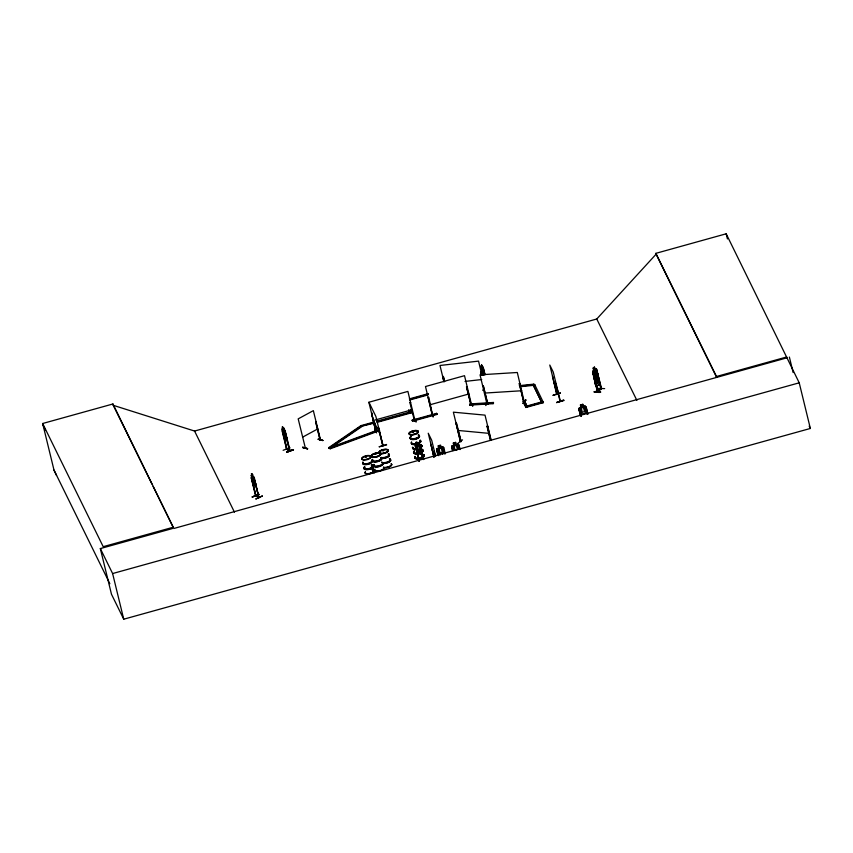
<?xml version="1.0" encoding="UTF-8"?>
<svg xmlns="http://www.w3.org/2000/svg" width="853" height="853" viewBox="0 0 853 853"><rect width="100%" height="100%" fill="white"/><g stroke="black" fill="none" stroke-linecap="round" stroke-linejoin="round"><path stroke-width="1.28" d="M421.83 454.009L421.894 451.887M416.627 451.024L417.725 453.391L421.894 454.095L421.958 451.909M375.832 431.703L371.631 413.374L375.885 431.959M285.766 435.158L285.659 436.64L283.665 433.921L282.45 427.044M482.777 390.333L482.713 390.013M458.104 443.155L462.539 439.86M376.599 432.897L375.16 429.88M431.725 414.206L433.143 417.096M485.698 405.548L488.247 402.488M593.635 376.642C593.485 375.309 596.13 371.897 597.42 373.443M594.061 378.668C594.413 375.096 594.445 385.535 596.514 386.558L599.499 383.989L599.339 381.419M595.533 384.692L592.835 371.098M282.876 429.23L282.236 428.782L282.023 429.432L286.907 449.318L282.279 428.867M594.776 374.798L594.328 376.098L595.351 380.289L596.418 381.536M594.68 378.114L595.138 376.781M593.731 370.426L593.272 371.716L594.296 375.917L595.373 377.165L596.588 376.141L596.791 373.806L594.488 367.046L593.123 368.144L593.677 370.383M482.276 371.268L483.171 374.925M483.544 368.421L485.026 374.51M483.043 375.213L481.188 366.172L481.668 365.127L482.297 367.472M481.22 366.214L481.753 365.116M481.391 366.417L481.678 365.777L481.572 367.163M482.681 375.32L481.188 366.172M482.969 367.174L482.542 366.651L482.297 367.355M481.444 369.157L482.627 366.641M481.945 372.398L483.416 369.232M302.719 447.217L307.624 448.849L302.666 447.612M307.592 448.806L302.783 447.505M365.105 456.995L365.628 456.355L365.948 456.867M366.406 456.547L365.777 456.451M366.673 459.49L367.11 459.49M375.832 454.031L374.734 454.095M377.079 456.643L376.663 456.835M383.53 450.619L382.411 450.757L382.816 450.149M382.645 450.245L383.221 450.309M382.986 450.693L383.157 450.075M384.063 452.911L384.724 453.082L384.159 452.815M412.468 431.714L413.79 431.415L413.055 431.661M412.532 431.831L413.566 431.714L413.14 431.266M413.833 431.629L413.172 431.383M414.036 434.348L414.526 433.942M443.859 381.707L442.696 376.568L443.347 376.493L444.573 381.515M444.52 381.632L443.347 376.493M481.167 374.925C479.525 371.652 481.924 371.375 481.817 374.851L478.554 361.128L439.988 365.468L443.923 381.59M594.168 391.964C598.241 389.736 606.355 393.809 594.178 391.9M594.338 391.74L600.619 392.039M520.234 386.132L533.2 384.799L542.007 403.021L533.338 385.364L533.562 384.17L519.306 385.631M520.373 386.708L533.338 385.364L533.562 384.17M419.036 460.983L415.155 444.989L415.582 444.296L419.719 445.063L420.486 445.884L423.728 459.447M437.258 448.539L436.661 449.542L438.122 455.534L436.555 449.51L437.216 448.475L442.803 446.929L443.763 447.516L445.298 453.839M452.516 450.363L451.621 446.705L452.271 445.682L457.88 444.157L458.839 444.754L460.012 449.563M452.687 450.619L451.706 446.716L452.271 445.682M580.53 405.047L581.096 407.318L580.061 408.374L581.085 412.564L582.727 414.025L584.966 413.406L585.723 411.274L584.71 407.084L583.324 406.668L582.834 404.322L580.435 404.994L581 407.265L578.771 408.694L580.264 414.761M587.237 414.451L585.712 408.267L586.416 408.182L587.898 414.259L585.99 406.732L585.019 406.113L579.443 407.702L578.771 408.694L580.733 416.253M470.867 404.429C472.626 404.045 469.971 405.644 471.602 405.09L464.512 375.683L425.487 386.526L432.524 415.795L433.228 415.731M483.374 385.876L482.659 386.036L483.374 385.876L487.809 404.247C486.882 404.962 486.956 402.285 487.031 404.301M487.692 403.768L487.116 403.49M487.809 404.247L483.288 385.993M519.296 383.743L520.01 383.583L519.296 383.743L523.785 402.03L524.531 401.827L523.667 402.008L519.381 383.626M524.243 401.166C522.857 401.902 524.435 400.324 524.531 401.838M524.296 401.177L524.275 401.998L517.302 372.494L480.036 374.819L487.042 404.311M523.156 403.17C528.935 396.016 523.87 402.915 523.337 403.501M523.273 403.458L525.757 400.153M523.252 403.554L525.64 399.865M469.672 404.567L470.163 403.917L493.45 402.467L493.098 403.682L469.811 405.132L469.672 404.567L493.599 403.032M469.811 405.132L470.163 403.917M493.45 402.467L493.098 403.682M597.313 391.164L597.431 391.9L601.365 388.573M601.226 388.915L596.45 369.008L595.842 368.549L592.867 371.151M252.541 474.321L251.39 473.65L252.723 480.591L254.727 483.31L253.085 476.571M286.597 448.646L287.13 449.232M289.7 450.107L290.095 450.97L285.297 431.298L283.495 427.598L283.942 429.923M289.487 450.853L289.594 450.107M290.052 450.949L286.512 449.147L289.817 451.077L285.307 432.514M255.697 495.039L256.017 495.198M258.619 497.054L258.854 497.715L255.569 495.817L251.187 477.541L255.964 495.998L251.23 475.484L251.998 475.995M258.928 497.438L254.365 477.968L253.01 476.592L252.488 474.3M636.892 400.398L596.759 319.001L656.106 254.183L655.904 253.33L726.18 233.797L799.218 382.816L810.35 428.462L123.738 619.203L111.466 594.221L100.334 548.575L172.402 528.551M438.858 448.092L437.845 449.179L438.868 453.369L440.5 454.83L438.314 445.842M455.63 442.462L453.391 443.091L453.945 445.33L452.911 446.386L453.935 450.576M320.387 439.338L320.056 440.116L315.631 421.84M366.651 459.372L367.078 459.415M375.171 453.711C375.181 455.214 375.085 453.593 375.128 453.988M383.349 450.576L383.082 450.213M376.599 430.733L375.672 431.042M374.339 421.872L376.631 431.469L376.653 430.925M415.134 420.742L414.206 420.497M433.121 415.048C431.789 415.699 433.441 414.131 433.377 415.678M471.485 404.386L470.792 404.589M595.202 376.813L594.104 372.516L595.373 371.418L596.386 375.8M594.999 372.804L595.01 372.441M594.594 374.531L595.789 373.433M593.859 375.523L596.855 372.921M594.957 375.544L596.514 374.115L596.343 377.367L597.825 379.233L597.409 379.67L596.194 378.092L595.639 381.216L595.831 377.836L594.402 376.034L594.808 375.608L595.97 377.069L596.14 374.467L597.164 378.721L595.98 379.745L593.912 371.172L595.127 370.159L596.14 374.35L594.936 375.363M594.285 377.538L597.271 374.936L597.804 375.395M596.503 376.546L595.309 377.559L596.332 381.76L597.601 380.513L597.804 378.178L596.78 373.977L595.991 373.667M598.923 379.404L599.073 381.973L596.023 384.532L595.085 382.624L596.098 384.436M419.004 453.561L416.136 442.28L417.128 449.371L418.46 451.312L420.113 451.589L420.572 449.947L419.548 445.746L418.471 444.85M594.466 367.163L593.123 368.144M593.592 373.315L593.016 373.614L593.592 373.315L598.07 391.612L597.708 390.866M600.928 388.947L596.876 370.351L601.568 388.659L601.13 387.955M597.1 370.362L596.524 370.65M595.042 380.065L598.017 377.548L597.996 375.032L598.134 377.602L595.095 380.171L594.115 378.305M600.821 388.467L597.484 391.25M601.034 388.478L597.558 390.93M304.969 447.505L305.459 448.028M557.02 394.363L556.551 393.915M555.698 383.242L560.08 401.368M255.633 495.828L255.473 495.166M460.972 440.894L460.151 440.969L460.375 441.641L456.078 423.269L461.121 441.577L456.611 423.312M460.396 440.852L460.663 441.033M487.031 426.297L487.724 426.233L487.031 426.297L490.4 440.116M601.333 388.616L597.644 391.911L593.379 373.305M328.778 447.612L360.563 425.882L361.811 426.596L330.026 448.326L328.917 448.188L328.778 447.612L329.887 447.75L361.672 426.02L361.416 425.508L374.254 421.947M328.917 448.188L360.702 426.457L374.648 423.035M366.161 456.579L365.415 456.931M375.309 454.031L375.448 453.881M420.668 453.839L417.906 442.579L418.418 444.893L419.665 445.095M415.155 444.989L415.582 444.296L416.754 444.616M420.486 445.884L423.546 459.554M417.725 453.391L417.778 453.359A4.819 1.823 -13.7 0 1 414.398 451.077M421.894 454.095L417.746 453.327M418.866 461.089L415.475 446.375L419.228 459.842M415.304 446.482L415.965 446.45M420.614 444.605A4.745 1.802 -13.7 0 1 420.06 447.313L420.764 447.271L420.092 447.303L423.067 459.468M597.729 391.868L593.24 373.614M487.617 403.597L486.924 403.65M305.395 448.209L298.187 418.866L313.35 410.645L320.525 440.031M318.201 439.242L322.861 440.521M322.85 440.596L318.041 439.22L322.786 440.233M302.634 437.131L317.796 428.899M556.998 394.491L549.78 365.02L553.256 372.079L560.41 401.443L560.229 400.633M366.214 456.856L365.692 456.867M375.597 454.18L376.12 453.849L375.107 453.86M372.548 467.049L372.633 467.007A1.695 0.714 65.3 0 1 373.401 469.481L374.147 472.957L373.315 469.513A1.695 0.714 65.3 0 0 372.548 467.049L371.887 464.81M373.028 472.562L372.143 468.947A1.695 0.714 65.3 0 1 371.663 466.676L371.311 464.629M372.057 468.99L372.143 468.947A1.695 0.714 65.3 0 1 371.748 466.634M283.473 427.652L282.322 426.98L283.399 427.684M282.236 428.782L284.785 430.349M283.964 429.869L289.785 451.045M282.119 430.872L286.565 449.158L286.405 448.497M284.785 430.285L286.928 439.38L286.789 437.312M284.444 437.834C282.428 431.863 284.07 439.988 287.003 439.348M283.143 450.299L289.967 447.708M289.604 450.277L286.789 448.849M286.555 451.994L293.485 449.776L286.587 452.037M253.778 476.976L254.322 477.989M254.141 479.279L258.928 497.736L254.365 479.183M255.996 486.05L255.815 483.95L255.996 486.05L253.437 484.483C251.635 478.533 253.096 486.69 256.017 485.933M252.211 496.968L259.035 494.377L252.349 497M258.438 497.043L256.081 495.422M320.27 440.137L315.802 421.883M414.259 420.156L414.974 420.081L414.153 420.305M329.482 447.793L375.427 430.904L375.97 431.319L329.621 448.369L329.482 447.793L330.026 448.22M329.621 448.369L330.164 448.795L376.109 431.895L368.869 402.253L407.905 391.41L414.995 420.817L414.846 420.007M413.417 431.778L412.617 431.874M365.564 456.622L366.193 456.366M365.82 456.835L366.342 456.419M461.132 441.566L460.524 441.523L453.369 412.17L485.016 415.134L491.093 440.052M439.039 448.838L441.278 448.209M440.063 453.039L442.302 452.399M371.577 413.342L372.196 413.065M409.898 402.595L410.602 402.509L409.898 402.595L414.483 420.955M432.567 415.901L428.142 397.53L428.803 397.349L432.716 415.869M466.506 386.878L467.209 386.782L466.506 386.878L471.091 405.228L466.548 386.963M378.199 427.321L382.784 445.852L382.784 444.818M414.846 419.271C412.532 417.746 418.855 426.308 414.835 419.249M373.411 431.959L379.5 430.232L373.465 432.332M373.433 432.172L379.596 430.616M414.345 420.86L414.921 420.678M471.432 403.501L472.797 406.177L471.848 404.386M386.494 444.456L379.254 446.801M379.244 446.759L386.633 444.925M437.568 450.704C436.331 450.32 439.519 453.881 438.805 455.662M443.4 449.062C444.392 448.049 443.07 452.57 444.594 453.935M556.71 394.587L552.488 376.12M563.982 400.537L556.668 402.563M556.625 402.477L563.854 400.078L556.668 402.573M433.814 457.08L430.946 444.328L434.07 457.005M434.102 451.333L435.382 456.483M56.543 475.484L54.006 470.099L42.65 423.504L112.927 403.981L173.809 528.497L786.946 357.834M409.355 398.905L428.238 393.659M409.611 399.428L428.377 394.235M409.749 399.993L427.374 395.099M412.351 409.675L373.326 420.508L380.321 434.657M429.933 404.791L468.958 393.947M376.823 421.233L410.197 411.956L410.592 413.044L410.336 412.532M361.416 425.508L361.555 426.084L374.51 422.459M376.962 421.798L411.583 412.159L411.722 412.735L377.218 422.32M533.2 384.799L534.618 384.404L543.436 402.627L525.949 407.478L523.209 401.614L524.638 401.219L527.239 406.508M533.338 385.364L534.756 384.97L534.618 384.404M412.202 420.124L436.597 413.353L436.981 414.441L412.596 421.211L412.202 420.124L412.34 420.7L436.843 413.865M523.347 402.179L524.776 401.784L527.378 407.084L526.983 405.996L541.623 401.934L541.762 402.499L527.122 406.572M523.209 401.614L525.811 406.913L543.297 402.051L543.436 402.627M580.445 405.015L582.855 404.354M585.03 406.145L583.399 406.593M579.912 409.984L579.208 410.08L579.912 409.984L581.394 416.072M586.416 408.182L585.712 408.267M452.346 445.778L453.945 445.33M459.191 448.806L458.551 446.279L459.213 446.098L459.852 448.625M173.49 527.165L103.202 546.688L42.65 423.504M655.904 253.33L716.456 376.504L786.733 356.981M100.334 548.575L112.617 573.547L799.218 382.816M383.125 450.192L383.615 450.192M481.423 369.104L482.787 375.245M559.995 400.835L560.069 401.518M375.373 454.244L374.734 454.159M442.632 376.674L443.293 376.599M480.548 372.42L481.209 372.334M465.013 381.419L481.721 379.532M289.625 450.384L287.013 448.753M255.868 495.7L257.926 496.915M598.369 388.35L604.649 388.627M487.17 404.301L487.809 404.119M484.493 393.084L521.759 390.749M599.073 381.973L598.806 379.425M596.514 386.558L599.424 383.989L599.275 381.419M595.842 368.549L596.524 369.008L601.152 388.957M592.568 372.271L597.473 391.868M455.918 423.387L456.462 423.429M457.816 430.434L489.473 433.399M416.136 442.28L417.97 442.547M416.211 442.366L417.874 442.643M417 445.319L418.652 445.607M418.023 449.52L419.676 449.798M302.719 447.249L307.528 448.518M441.172 447.388L442.472 447.868L443.496 452.069L442.739 454.201L440.606 445.117L438.218 445.788L438.773 448.07M456.248 444.616L457.549 445.095L458.573 449.286M112.927 403.981L113.257 405.314L194.569 431.053L596.865 318.969M282.727 427.534L283.377 427.918M282.908 428.281L283.569 428.664M251.23 475.484L253.853 477.019M255.857 495.518L258.662 497.043M252.211 496.936L259.035 494.377M442.771 446.983L443.688 447.569M584.998 406.199L585.926 406.785M458.765 444.797L457.848 444.21L456.184 444.712L455.683 442.334L453.284 443.006L453.839 445.277M597.271 375.032L597.836 375.459M376.109 431.895L375.427 430.904M595.703 382.304L596.769 383.551L597.964 382.539L597.388 377.047M293.315 449.627L286.661 452.325L293.475 449.766M482.734 373.934L483.416 375.203L483.662 371.897L481.668 365.127M809.177 426.084L810.35 428.462M656.106 254.183L716.659 377.367L716.456 376.504M554.226 383.285L557.702 390.343M452.101 448.188L452.762 447.996L453.348 450.437M432.695 451.493L435.009 456.195M410.485 409.941L411.583 412.159M410.624 410.517L411.722 412.735M409.067 410.336L410.293 413.129L408.662 409.803M368.933 402.275L375.864 416.403L383.04 445.778L378.455 427.257M194.431 430.765L234.458 512.184M113.257 405.314L151.962 484.056M153.135 486.445L173.084 527.015M54.006 470.099L109.856 583.719M42.97 424.837L45.508 430.221M789.366 357.044L793.151 372.569M726.18 233.797L727.428 238.925M596.759 377.591L597.526 380.737M595.65 374.104L595.831 374.851M579.869 409.888L581.351 415.976M524.638 401.219L524.776 401.784M525.811 406.913L525.949 407.478M484.899 374.798L482.894 367.121L484.643 374.83M480.612 372.303L481.22 374.819M487.575 426.34L490.944 440.169M487.191 426.18L490.56 440.009M436.597 413.353L436.981 414.441M435.638 456.408L431.714 440.287L428.238 433.228L434.006 456.888M420.273 447.185L423.237 459.362M412.457 420.646L412.596 421.211M415.784 446.567L419.345 461.174M329.887 447.75L330.164 448.795M282.396 426.948L282.929 429.326M112.617 573.547L123.738 619.203M420.316 440.937A4.755 1.802 -13.7 0 1 418.087 443.848M416.936 444.242A4.755 1.802 -13.7 0 1 411.498 443.379M420.305 440.617A4.819 1.823 -13.7 0 1 418.045 443.581M416.872 443.965A4.819 1.823 -13.7 0 1 411.626 442.568M420.7 444.882A4.755 1.802 -13.7 0 1 420.134 447.601M416.754 448.731A4.755 1.802 -13.7 0 1 412.532 447.601M416.68 448.443A4.745 1.802 -13.7 0 1 412.468 447.313M418.418 435.307A4.819 1.823 -13.7 0 1 418.151 437.888A4.819 1.823 -13.7 0 1 411.807 439.316A4.819 1.823 -13.7 0 1 410.965 436.981M420.113 440.084A4.755 1.802 -13.7 0 1 417.874 443.006M416.722 443.389A4.755 1.802 -13.7 0 1 411.551 442.014M419.09 435.894A4.755 1.802 -13.7 0 1 415.102 439.348A4.755 1.802 -13.7 0 1 410.528 437.824M420.241 440.361A4.819 1.823 -13.7 0 1 417.981 443.315M416.808 443.709A4.819 1.823 -13.7 0 1 411.562 442.312M418.354 435.041A4.819 1.823 -13.7 0 1 418.087 437.632A4.819 1.823 -13.7 0 1 411.743 439.06A4.819 1.823 -13.7 0 1 410.901 436.725M418.237 434.785A4.755 1.802 -13.7 0 1 417.97 437.333A4.755 1.802 -13.7 0 1 411.711 438.741A4.755 1.802 -13.7 0 1 410.879 436.437M423.824 455.289A4.755 1.802 -13.7 0 1 420.433 458.594A4.755 1.802 -13.7 0 1 415.006 457.741M423.802 454.98A4.819 1.823 -13.7 0 1 420.369 458.328A4.819 1.823 -13.7 0 1 414.867 457.464M421.819 446.002A4.745 1.802 -13.7 0 1 420.241 448.06M416.861 449.19A4.745 1.802 -13.7 0 1 412.916 447.537M420.796 445.351A4.745 1.802 -13.7 0 1 421.446 445.618M420.753 445.085A4.755 1.802 -13.7 0 1 420.188 447.804M416.797 448.934A4.755 1.802 -13.7 0 1 412.831 447.281M421.915 449.67A4.819 1.823 -13.7 0 1 422.171 451.887M419.143 453.295A4.819 1.823 -13.7 0 1 413.897 451.887M423.61 454.446A4.755 1.802 -13.7 0 1 419.623 457.901A4.755 1.802 -13.7 0 1 415.059 456.376M422.587 450.256A4.755 1.802 -13.7 0 1 422.192 452.175M419.207 453.561A4.755 1.802 -13.7 0 1 414.036 452.175M423.738 454.724A4.819 1.823 -13.7 0 1 419.697 458.221A4.819 1.823 -13.7 0 1 415.07 456.675M421.851 449.403A4.819 1.823 -13.7 0 1 422.107 451.632M421.734 449.136A4.755 1.802 -13.7 0 1 421.169 451.855M417.789 452.986A4.755 1.802 -13.7 0 1 414.387 450.789M390.226 459.756A4.755 1.802 -13.7 0 1 388.531 462.454A4.755 1.802 -13.7 0 1 382.485 463.339A4.755 1.802 -13.7 0 1 378.583 466.772A4.755 1.802 -13.7 0 1 374.019 465.237M389.554 459.17A4.819 1.823 -13.7 0 1 388.989 461.921A4.819 1.823 -13.7 0 1 382.357 463.072M391.175 463.691A4.745 1.802 -13.7 0 1 389.48 466.388A4.745 1.802 -13.7 0 1 383.445 467.263M388.328 454.127A4.819 1.823 -13.7 0 1 387.752 456.888A4.819 1.823 -13.7 0 1 381.131 458.029M389.373 458.637A4.755 1.802 -13.7 0 1 388.318 461.612A4.755 1.802 -13.7 0 1 381.622 462.219M389.416 455.577A4.755 1.802 -13.7 0 1 386.206 457.848A4.755 1.802 -13.7 0 1 381.259 458.296M388.35 454.446A4.755 1.802 -13.7 0 1 389.363 455.107M389.49 458.903A4.819 1.823 -13.7 0 1 388.925 461.665A4.819 1.823 -13.7 0 1 382.304 462.806M388.264 453.871A4.819 1.823 -13.7 0 1 387.688 456.632A4.819 1.823 -13.7 0 1 381.067 457.773M388.787 453.881A4.745 1.802 -13.7 0 1 387.091 456.568A4.745 1.802 -13.7 0 1 381.056 457.443M373.283 466.378A4.755 1.802 -13.7 0 1 367.728 469.662A4.755 1.802 -13.7 0 1 364.924 467.38M372.271 465.727A4.755 1.802 -13.7 0 1 372.921 465.994M372.249 465.407A4.819 1.823 -13.7 0 1 371.983 467.988A4.819 1.823 -13.7 0 1 365.638 469.417A4.819 1.823 -13.7 0 1 364.796 467.081M373.945 470.216A4.745 1.802 -13.7 0 1 369.957 473.66A4.745 1.802 -13.7 0 1 365.404 472.135M373.87 469.939A4.745 1.802 -13.7 0 1 369.893 473.383A4.745 1.802 -13.7 0 1 365.329 471.858M373.913 470.046A4.755 1.802 -13.7 0 1 369.925 473.511A4.755 1.802 -13.7 0 1 365.34 471.976M371.684 460.641A4.819 1.823 -13.7 0 1 367.632 464.149A4.819 1.823 -13.7 0 1 363.005 462.593M372.068 464.885A4.755 1.802 -13.7 0 1 369.328 468.457A4.755 1.802 -13.7 0 1 364.156 467.081M371.695 460.961A4.755 1.802 -13.7 0 1 368.304 464.267A4.755 1.802 -13.7 0 1 362.877 463.403M372.185 465.141A4.819 1.823 -13.7 0 1 371.919 467.732A4.819 1.823 -13.7 0 1 365.574 469.161A4.819 1.823 -13.7 0 1 364.732 466.826M371.62 460.385A4.819 1.823 -13.7 0 1 367.568 463.883A4.819 1.823 -13.7 0 1 362.941 462.337M371.492 460.119A4.755 1.802 -13.7 0 1 367.494 463.574A4.755 1.802 -13.7 0 1 362.93 462.038M382.56 462.998A4.819 1.823 -13.7 0 1 378.519 466.506A4.819 1.823 -13.7 0 1 373.891 464.949M383.594 467.529A4.745 1.802 -13.7 0 1 380.214 470.824A4.745 1.802 -13.7 0 1 374.798 469.971M383.53 467.252A4.745 1.802 -13.7 0 1 379.542 470.696A4.745 1.802 -13.7 0 1 374.989 469.171M381.334 457.965A4.819 1.823 -13.7 0 1 377.9 461.313A4.819 1.823 -13.7 0 1 372.398 460.449M381.717 462.198A4.755 1.802 -13.7 0 1 378.988 465.77A4.755 1.802 -13.7 0 1 373.817 464.395M381.344 458.274A4.755 1.802 -13.7 0 1 377.357 461.729A4.755 1.802 -13.7 0 1 372.793 460.204M382.496 462.742A4.819 1.823 -13.7 0 1 378.455 466.239A4.819 1.823 -13.7 0 1 373.827 464.693M381.27 457.698A4.819 1.823 -13.7 0 1 377.229 461.206A4.819 1.823 -13.7 0 1 372.59 459.65M381.131 457.432A4.745 1.802 -13.7 0 1 377.154 460.887A4.745 1.802 -13.7 0 1 372.59 459.351M482.403 368.229L481.956 369.21L482.969 373.401L483.427 372.42L482.403 368.229M595.298 372.089L594.712 373.497L595.298 372.089M594.264 367.718L593.677 369.114L594.264 367.718M262.276 495.966L255.719 499.037L262.297 496.009M440.244 445.703L438.805 446.108L438.986 446.855L440.425 446.45L440.244 445.703M560.368 392.998L553.096 395.302L560.368 392.998M582.471 404.908L581.021 405.303L581.213 406.06L582.652 405.655L582.471 404.908M455.31 442.92L453.871 443.325L454.052 444.072L455.491 443.667L455.31 442.92M583.505 407.414L581.266 408.033L582.29 412.234L584.529 411.604L583.505 407.414M456.355 445.426L454.105 446.055L455.129 450.245L457.368 449.627L456.355 445.426M417.725 442.931L416.659 442.75L417.906 443.677L417.725 442.931M284.198 430.648L283.185 430.04L284.209 434.241L285.222 434.838L284.198 430.648M252.445 474.588L251.795 474.204L252.627 475.334L252.445 474.588M253.266 477.317L252.253 476.71L253.277 480.911L254.29 481.508L253.266 477.317M411.007 434.561A4.755 1.802 -13.7 0 0 418.279 431.703A4.755 1.802 -13.7 0 0 411.69 431.234A4.755 1.802 -13.7 0 0 411.007 434.561M411.114 434.966A4.745 1.802 -13.7 0 0 418.365 432.108A4.745 1.802 -13.7 0 0 411.796 431.639A4.745 1.802 -13.7 0 0 411.114 434.966M411.039 434.71A4.755 1.802 -13.7 0 0 418.322 431.842A4.755 1.802 -13.7 0 0 411.722 431.373A4.755 1.802 -13.7 0 0 411.039 434.71M389.554 466.655A4.755 1.802 -13.7 0 0 391.25 463.968A4.755 1.802 -13.7 0 1 389.554 466.687A4.755 1.802 -13.7 0 1 383.509 467.561A4.755 1.802 -13.7 0 0 389.554 466.655M380.907 453.359A4.755 1.802 -13.7 0 0 388.179 450.501A4.755 1.802 -13.7 0 0 381.6 450.032A4.755 1.802 -13.7 0 0 380.907 453.359M381.024 453.796A4.745 1.802 -13.7 0 0 388.275 450.938A4.745 1.802 -13.7 0 0 381.707 450.469A4.745 1.802 -13.7 0 0 381.024 453.796M380.95 453.551A4.755 1.802 -13.7 0 0 388.232 450.683A4.755 1.802 -13.7 0 0 381.643 450.213A4.755 1.802 -13.7 0 0 380.95 453.551M363.613 459.596A4.745 1.802 -13.7 0 0 370.863 456.739A4.745 1.802 -13.7 0 0 364.295 456.27A4.745 1.802 -13.7 0 0 363.613 459.596M363.719 460.034A4.745 1.802 -13.7 0 0 370.97 457.176A4.745 1.802 -13.7 0 0 364.402 456.707A4.745 1.802 -13.7 0 0 363.719 460.034M373.262 456.909A4.745 1.802 -13.7 0 0 380.523 454.052A4.745 1.802 -13.7 0 0 373.955 453.593A4.745 1.802 -13.7 0 0 373.262 456.909M373.369 457.347A4.745 1.802 -13.7 0 0 380.63 454.489A4.745 1.802 -13.7 0 0 374.062 454.02A4.745 1.802 -13.7 0 0 373.369 457.347M373.294 457.101A4.755 1.802 -13.7 0 0 380.587 454.233A4.755 1.802 -13.7 0 0 373.987 453.764A4.755 1.802 -13.7 0 0 373.294 457.101"/></g></svg>
